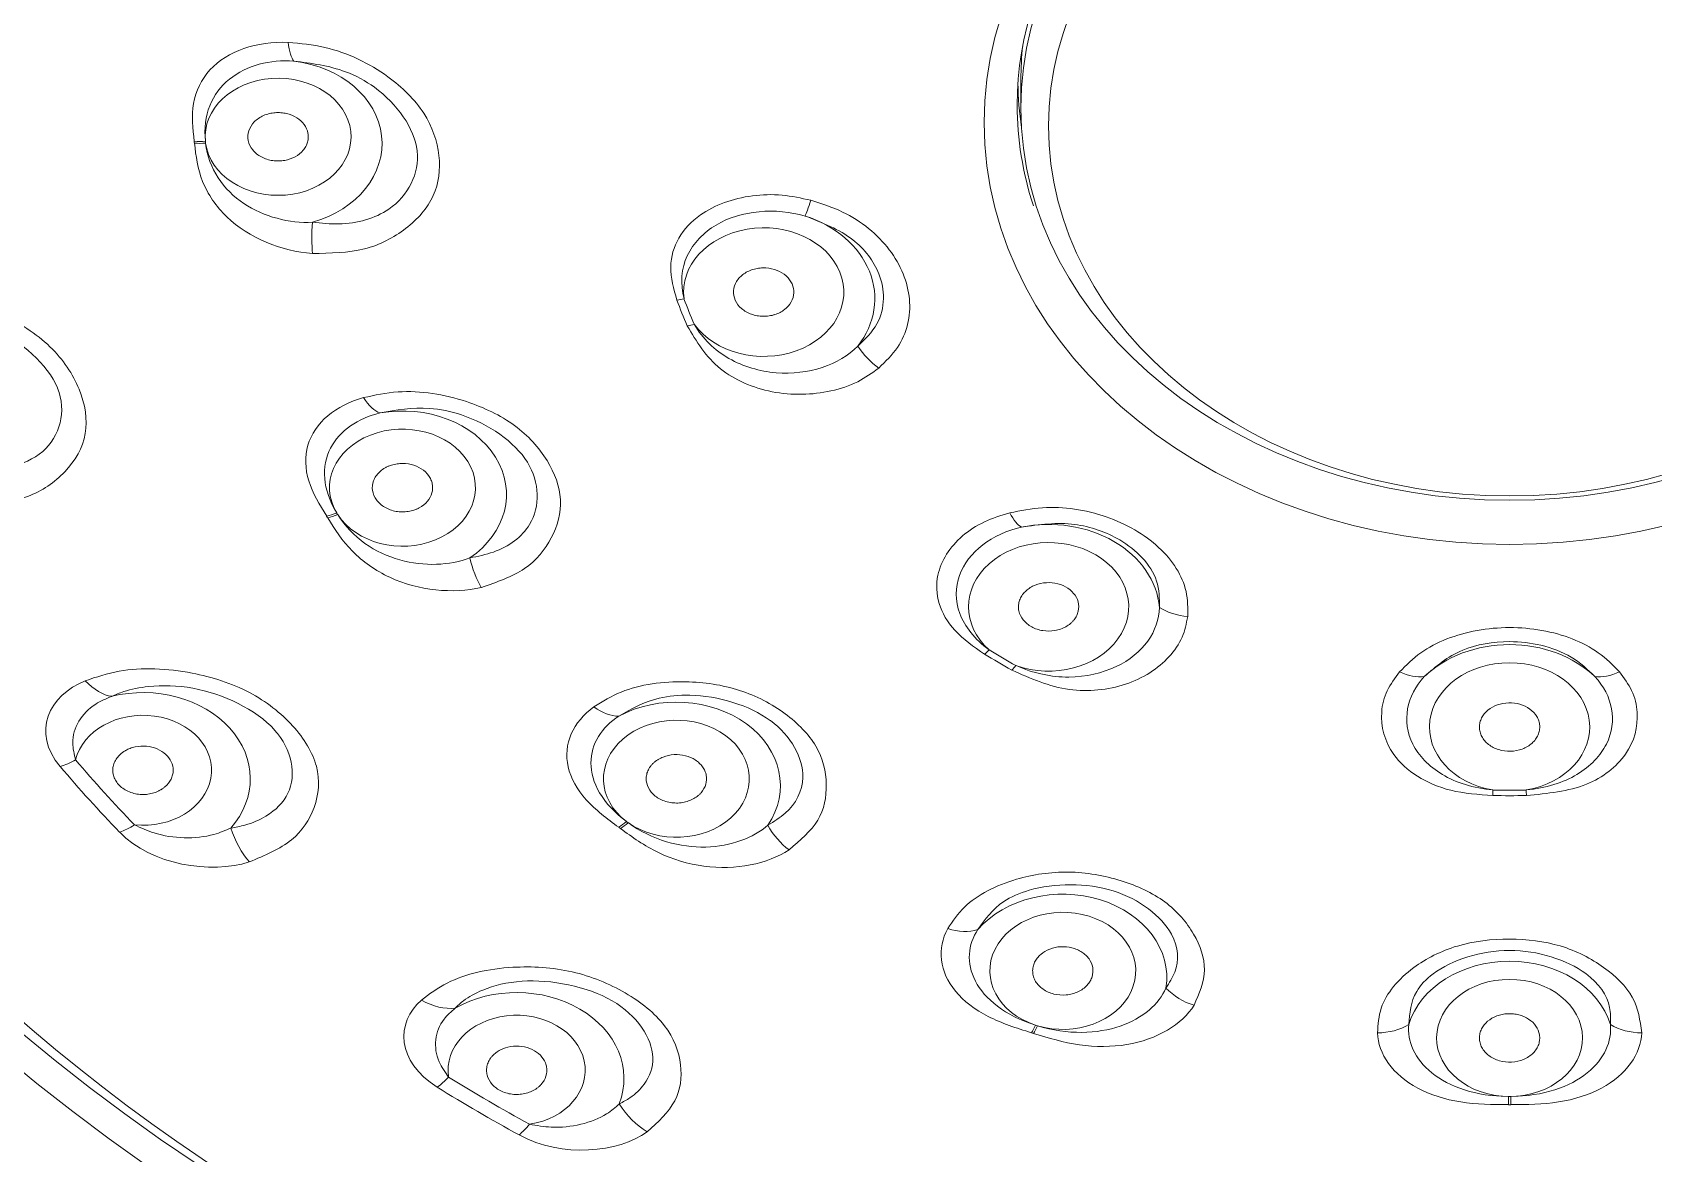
# Model space of a CAD drawing. Extents: x 4791 to 7950, y -233 to 2082.
# Drawn here: x 5939.6 to 5966.47, y 1169.87 to 1188.45 of the extents above; entities that cross this region are included whole.
import ezdxf

# ---------------------------------------------------------------- set-up
doc = ezdxf.new("R2010")
doc.units = 0
doc.header["$LTSCALE"] = 1.7
doc.header["$MEASUREMENT"] = 0
doc.layers.add('1', color=7, linetype='CONTINUOUS', true_color=0xffffff)

msp = doc.modelspace()

# ---------------------------------------------------------------- linework, layer by layer
at = {"layer": '1', "color": 7, "linetype": 'Continuous', "lineweight": 18}
msp.add_line((5955.982, 1187.673), (5955.982, 1187.201), dxfattribs=at)
at = {"layer": '1', "color": 7, "linetype": 'Continuous', "lineweight": 13}
for centre, major_axis, ratio, start_param, end_param in [((5964.082, 1191.41), (37.699, 0), 0.802817, 5.785835, 9.921285), ((5944.008, 1188.754), (-0.033, -0.799), 0.23584, 5.340855, 6.037718), ((5943.67, 1186.725), (1.209, 0), 0.802817, 3.249378, 9.501792), ((5943.67, 1186.613), (-1.723, 0), 0.802817, 1.90739, 4.560595), ((5964.082, 1188.256), (21.895, 0), 0.802817, 3.233136, 3.234849), ((5964.082, 1188.243), (21.709, 0), 0.802817, 3.233136, 3.234849), ((5952.597, 1186.159), (-0.209, -0.772), 0.051066, 0.26273, 0.904185), ((5944.409, 1185.283), (-0.057, -0.798), 0.213942, 4.697219, 5.394083), ((5951.719, 1184.15), (1.328, 0), 0.802817, 3.665213, 9.529476), ((5951.719, 1184.039), (-1.842, 0), 0.802817, 2.581161, 4.330343), ((5964.082, 1187.381), (-14.424, 0), 0.802817, 0.29485, 0.333468), ((5964.082, 1187.375), (14.302, 0), 0.802817, 3.436443, 3.475061), ((5953.715, 1183.398), (0.518, -0.61), 0.545664, 4.49738, 5.138836), ((5945.248, 1182.915), (0.21, -0.772), 0.4406, 5.314754, 6.011617), ((5945.732, 1180.796), (-1.723, 0), 0.802817, 2.276989, 4.930194), ((5945.732, 1180.907), (1.209, 0), 0.802817, 3.618977, 9.871391), ((5964.082, 1188.243), (21.709, 0), 0.802817, 3.602735, 3.604448), ((5955.867, 1181.02), (0.194, -0.776), 0.314092, 5.382557, 6.024013), ((5964.082, 1188.256), (21.895, 0), 0.802817, 3.602735, 3.604448), ((5956.441, 1178.82), (-1.842, 0), 0.802817, 3.20948, 4.958661), ((5956.441, 1178.932), (1.328, 0), 0.802817, 4.293532, 10.157795), ((5947.183, 1179.794), (0.184, -0.778), 0.420913, 4.678567, 5.37543), ((5958.792, 1179.314), (0.796, -0.076), 0.682891, 4.079411, 4.720867), ((5964.082, 1187.381), (-14.424, 0), 0.802817, 0.923169, 0.961787), ((5964.082, 1187.375), (14.302, 0), 0.802817, 4.064761, 4.10338), ((5964.082, 1176.827), (-1.842, 0), 0.802817, 3.837798, 5.58698), ((5962.274, 1178.406), (0.605, -0.523), 0.594438, 5.164702, 5.806158), ((5964.082, 1176.939), (1.328, 0), 0.802817, 4.92185, 10.786113), ((5965.89, 1178.406), (0.605, 0.523), 0.594438, 3.61862, 4.260076), ((5940.724, 1178.399), (0.372, -0.928), 0.586065, 5.293608, 5.971637), ((5941.43, 1176.082), (-1.779, 0), 0.802817, 2.531812, 5.008011), ((5949.032, 1177.83), (0.466, -0.65), 0.60897, 5.203911, 5.900774), ((5950.272, 1175.969), (-1.723, 0), 0.802817, 2.646588, 5.299793), ((5941.43, 1176.222), (1.136, 0), 0.802817, 4.587753, 9.235255), ((5950.272, 1176.081), (1.209, 0), 0.802817, 3.988576, 10.24099), ((5964.082, 1189.464), (-29.098, 0), 0.802817, 0.599521, 0.657116), ((5964.082, 1189.435), (28.789, 0), 0.802817, 3.741114, 3.798709), ((5964.082, 1187.375), (14.302, 0), 0.802817, 4.69308, 4.731698), ((5964.082, 1187.381), (-14.424, 0), 0.802817, 1.551487, 1.590105), ((5964.082, 1188.243), (21.709, 0), 0.802817, 3.972334, 3.974047), ((5943.415, 1175.426), (0.305, -0.952), 0.551016, 4.705438, 5.383467), ((5964.082, 1188.256), (21.895, 0), 0.802817, 3.972334, 3.974047), ((5952.24, 1175.481), (0.44, -0.668), 0.594154, 4.577541, 5.274404), ((5956.677, 1172.785), (-1.723, 0), 0.802817, 3.016187, 5.669392), ((5956.677, 1172.897), (1.209, 0), 0.802817, 4.358175, 10.61059), ((5954.848, 1174.185), (0.701, -0.386), 0.71821, 4.983949, 5.680812), ((5964.082, 1171.674), (-1.723, 0), 0.802817, 3.385786, 6.038992), ((5964.082, 1171.785), (1.209, 0), 0.802817, 4.727775, 10.980189), ((5946.238, 1173.16), (0.657, -0.753), 0.707384, 5.165543, 5.843572), ((5947.624, 1171.109), (-1.779, 0), 0.802817, 2.845971, 5.32217), ((5958.897, 1172.926), (0.681, -0.421), 0.710265, 4.369386, 5.066249), ((5947.624, 1171.249), (1.136, 0), 0.802817, 4.901912, 9.549414), ((5964.082, 1188.256), (21.895, 0), 0.802817, 4.341933, 4.343647), ((5964.082, 1188.243), (21.709, 0), 0.802817, 4.341933, 4.343647), ((5961.912, 1172.473), (0.8, 0.022), 0.753567, 4.668004, 5.364868), ((5966.253, 1172.473), (0.8, -0.022), 0.753567, 4.05991, 4.756774), ((5964.082, 1189.435), (28.789, 0), 0.802817, 4.055273, 4.112868), ((5964.082, 1189.464), (-29.098, 0), 0.802817, 0.91368, 0.971275), ((5964.082, 1188.243), (21.709, 0), 0.802817, 4.711532, 4.713246), ((5949.941, 1171), (0.588, -0.809), 0.68192, 4.598002, 5.276031), ((5964.082, 1188.256), (21.895, 0), 0.802817, 4.711532, 4.713246)]:
    msp.add_ellipse(centre, major_axis=major_axis, ratio=ratio, start_param=start_param, end_param=end_param, dxfattribs=at)
at = {"layer": '1', "color": 7, "linetype": 'Continuous', "lineweight": 18}
for centre, major_axis, ratio, start_param, end_param in [((5964.082, 1191.685), (-37.999, 0), 0.802817, 2.426765, 7.349349), ((5964.082, 1187.251), (8.162, 0), 0.802817, 0, 3.141593), ((5964.082, 1190.784), (34.11, 0), 0.802817, 3.141593, 4.666836), ((5964.082, 1187.673), (8.1, 0), 0.802817, 3.05461, 3.141593), ((5964.082, 1187.673), (8.15, 0), 0.802817, 3.15033, 3.263035), ((5964.082, 1187.251), (8.162, 0), 0.802817, 3.141593, 3.399792), ((5942.465, 1187.127), (0.795, 0.091), 0.593728, 4.410187, 4.644602), ((5942.468, 1187.097), (-0.795, -0.093), 0.593634, 1.267333, 1.501748), ((5950.398, 1184.516), (0.748, 0.283), 0.570495, 4.346186, 4.499833), ((5950.569, 1184.094), (-0.735, -0.317), 0.56338, 1.178684, 1.332331), ((5944.641, 1180.965), (0.68, 0.421), 0.533946, 4.158807, 4.393222), ((5944.658, 1180.938), (-0.679, -0.422), 0.533491, 1.016188, 1.250603), ((5964.082, 1190.416), (33.622, 0), 0.802817, 3.695986, 5.811161), ((5955.454, 1178.695), (0.415, 0.684), 0.3597, 4.024012, 4.177659), ((5955.901, 1178.435), (-0.391, -0.698), 0.341074, 0.870033, 1.023679), ((5964.082, 1191.41), (37.699, 0), 0.802817, 3.6381, 4.268195), ((5940.314, 1176.99), (-0.761, -0.648), 0.492247, 0.86009, 1.173979), ((5963.806, 1176.373), (0.012, 0.8), 0.011512, 3.920041, 4.073688), ((5964.359, 1176.373), (0.012, -0.8), 0.011512, 5.35109, 5.504737), ((5949.444, 1175.851), (0.473, 0.645), 0.402051, 3.976354, 4.210769), ((5941.289, 1175.913), (0.721, 0.693), 0.472065, 3.972618, 4.286506), ((5949.471, 1175.83), (-0.472, -0.646), 0.401296, 0.834103, 1.068518), ((5956.223, 1172.474), (0.238, 0.764), 0.215857, 3.872445, 4.10686), ((5956.258, 1172.463), (-0.237, -0.764), 0.214905, 0.730541, 0.964956), ((5946.497, 1171.732), (-0.527, -0.85), 0.364196, 0.725351, 1.039239), ((5964.064, 1171.292), (0.001, 0.8), 0.000511, 3.839184, 4.073599), ((5964.101, 1171.292), (0.001, -0.8), 0.000511, 5.351179, 5.585594), ((5947.838, 1170.949), (0.481, 0.877), 0.336418, 3.848469, 4.162357)]:
    msp.add_ellipse(centre, major_axis=major_axis, ratio=ratio, start_param=start_param, end_param=end_param, dxfattribs=at)
for centre, major_axis in [((5964.082, 1190.624), (-34.52, 0)), ((5964.082, 1187.201), (-8.1, 0))]:
    msp.add_ellipse(centre, major_axis=major_axis, ratio=0.802817, dxfattribs=at)
at = {"layer": '1', "color": 7, "linetype": 'Continuous', "lineweight": 13}
for centre, major_axis in [((5964.082, 1186.959), (-8.709, 0)), ((5964.082, 1186.904), (7.641, 0))]:
    msp.add_ellipse(centre, major_axis=major_axis, ratio=0.802817, dxfattribs=at)
for points, knots in [([(5943.836, 1188.29), (5943.319, 1188.311), (5942.828, 1188.146), (5942.397, 1187.675), (5942.305, 1187.484), (5942.234, 1187.074), (5942.255, 1186.862), (5942.28, 1186.649)], [0, 0, 0, 0, 0.5, 0.5, 0.75, 0.75, 1, 1, 1, 1]), ([(5943.836, 1188.29), (5944.041, 1188.271), (5944.436, 1188.234), (5945.006, 1188.029), (5945.592, 1187.678), (5946.143, 1187.14), (5946.389, 1186.417), (5946.305, 1185.713), (5945.82, 1185.179), (5945.123, 1184.803), (5944.537, 1184.794), (5944.24, 1184.79)], [0, 0, 0, 0, 0.087607, 0.169371, 0.250856, 0.377447, 0.501128, 0.621802, 0.747777, 0.872041, 1, 1, 1, 1]), ([(5942.465, 1186.65), (5942.442, 1186.863), (5942.467, 1187.065), (5942.607, 1187.415), (5942.721, 1187.563), (5943.147, 1187.909), (5943.542, 1188.007), (5943.93, 1187.98)], [0, 0, 0, 0, 0.25, 0.25, 0.5, 0.5, 1, 1, 1, 1]), ([(5944.239, 1185.307), (5944.386, 1185.292), (5944.848, 1185.246), (5945.695, 1185.49), (5946.018, 1186.117), (5945.93, 1186.864), (5945.536, 1187.427), (5944.692, 1187.882), (5944.222, 1187.943), (5943.93, 1187.98)], [0, 0, 0, 0, 0.080562, 0.253207, 0.499831, 0.500495, 0.747529, 0.843295, 1, 1, 1, 1]), ([(5942.283, 1186.619), (5942.308, 1186.409), (5942.336, 1186.194), (5942.503, 1185.773), (5942.641, 1185.57), (5943.184, 1185.051), (5943.723, 1184.827), (5944.24, 1184.79)], [0, 0, 0, 0, 0.25, 0.25, 0.5, 0.5, 1, 1, 1, 1]), ([(5944.239, 1185.307), (5943.857, 1185.29), (5943.436, 1185.395), (5942.934, 1185.732), (5942.786, 1185.874), (5942.566, 1186.212), (5942.495, 1186.409), (5942.468, 1186.62)], [0, 0, 0, 0, 0.5, 0.5, 0.75, 0.75, 1, 1, 1, 1]), ([(5950.281, 1184.016), (5950.229, 1184.201), (5950.13, 1184.554), (5950.275, 1185.063), (5950.71, 1185.526), (5951.36, 1185.757), (5952.019, 1185.777), (5952.341, 1185.707), (5952.499, 1185.673)], [0, 0, 0, 0, 0.178327, 0.339125, 0.500023, 0.752204, 0.878517, 1, 1, 1, 1]), ([(5952.499, 1185.673), (5952.679, 1185.615), (5953.028, 1185.502), (5953.622, 1185.121), (5954.114, 1184.467), (5954.184, 1183.739), (5953.956, 1183.212), (5953.738, 1182.999), (5953.626, 1182.889)], [0, 0, 0, 0, 0.130106, 0.252927, 0.499594, 0.746402, 0.869479, 1, 1, 1, 1]), ([(5950.398, 1184.039), (5950.333, 1184.294), (5950.355, 1184.543), (5950.55, 1184.962), (5950.722, 1185.138), (5951.348, 1185.51), (5951.918, 1185.552), (5952.406, 1185.411)], [0, 0, 0, 0, 0.25, 0.25, 0.5, 0.5, 1, 1, 1, 1]), ([(5953.279, 1183.252), (5953.399, 1183.369), (5953.631, 1183.594), (5953.733, 1184.032), (5953.642, 1184.528), (5953.227, 1185.091), (5952.689, 1185.3), (5952.406, 1185.411)], [0, 0, 0, 0, 0.179168, 0.347393, 0.501625, 0.737142, 1, 1, 1, 1]), ([(5937.213, 1184.126), (5937.424, 1184.136), (5937.833, 1184.157), (5938.475, 1184.034), (5939.188, 1183.763), (5939.939, 1183.286), (5940.432, 1182.544), (5940.556, 1181.771), (5940.185, 1181.149), (5939.542, 1180.699), (5938.948, 1180.629), (5938.642, 1180.593)], [0, 0, 0, 0, 0.087456, 0.169153, 0.25014, 0.377375, 0.499739, 0.622279, 0.749894, 0.871256, 1, 1, 1, 1]), ([(5938.525, 1181.209), (5938.613, 1181.202), (5938.854, 1181.184), (5939.307, 1181.244), (5939.991, 1181.542), (5940.17, 1182.171), (5939.855, 1182.949), (5939.182, 1183.536), (5938.279, 1183.777), (5937.789, 1183.81), (5937.566, 1183.786), (5937.486, 1183.777)], [0, 0, 0, 0, 0.046355, 0.127416, 0.254336, 0.50001, 0.500136, 0.746142, 0.872777, 0.954138, 1, 1, 1, 1]), ([(5953.626, 1182.889), (5953.515, 1182.809), (5953.285, 1182.643), (5952.698, 1182.45), (5951.865, 1182.423), (5950.897, 1182.837), (5950.605, 1183.333), (5950.453, 1183.59)], [0, 0, 0, 0, 0.121003, 0.24993, 0.500418, 0.740079, 1, 1, 1, 1]), ([(5945.087, 1182.401), (5944.626, 1182.276), (5944.272, 1181.983), (5944.11, 1181.424), (5944.117, 1181.22), (5944.241, 1180.818), (5944.357, 1180.626), (5944.475, 1180.435)], [0, 0, 0, 0, 0.5, 0.5, 0.75, 0.75, 1, 1, 1, 1]), ([(5945.087, 1182.401), (5945.274, 1182.441), (5945.636, 1182.518), (5946.228, 1182.487), (5946.9, 1182.324), (5947.628, 1181.978), (5948.173, 1181.374), (5948.421, 1180.695), (5948.241, 1180.061), (5947.803, 1179.515), (5947.296, 1179.342), (5947.039, 1179.254)], [0, 0, 0, 0, 0.087607, 0.169371, 0.250856, 0.377447, 0.501128, 0.621802, 0.747777, 0.872041, 1, 1, 1, 1]), ([(5944.641, 1180.488), (5944.524, 1180.681), (5944.457, 1180.875), (5944.427, 1181.243), (5944.463, 1181.413), (5944.691, 1181.857), (5945, 1182.061), (5945.359, 1182.146)], [0, 0, 0, 0, 0.25, 0.25, 0.5, 0.5, 1, 1, 1, 1]), ([(5946.85, 1179.743), (5946.983, 1179.77), (5947.401, 1179.856), (5948.019, 1180.32), (5948.011, 1180.994), (5947.593, 1181.666), (5946.994, 1182.079), (5946.059, 1182.268), (5945.627, 1182.193), (5945.359, 1182.146)], [0, 0, 0, 0, 0.080562, 0.253207, 0.499831, 0.500495, 0.747529, 0.843295, 1, 1, 1, 1]), ([(5955.38, 1178.146), (5955.202, 1178.271), (5954.862, 1178.509), (5954.587, 1178.984), (5954.564, 1179.555), (5954.878, 1180.038), (5955.358, 1180.354), (5955.652, 1180.446), (5955.796, 1180.49)], [0, 0, 0, 0, 0.178327, 0.339125, 0.500023, 0.752204, 0.878517, 1, 1, 1, 1]), ([(5955.796, 1180.49), (5955.975, 1180.526), (5956.324, 1180.594), (5957.057, 1180.56), (5957.92, 1180.259), (5958.524, 1179.706), (5958.75, 1179.18), (5958.748, 1178.909), (5958.747, 1178.769)], [0, 0, 0, 0, 0.130106, 0.252927, 0.499594, 0.746402, 0.869479, 1, 1, 1, 1]), ([(5944.492, 1180.408), (5944.609, 1180.219), (5944.732, 1180.026), (5945.071, 1179.682), (5945.285, 1179.532), (5945.997, 1179.201), (5946.57, 1179.143), (5947.039, 1179.254)], [0, 0, 0, 0, 0.25, 0.25, 0.5, 0.5, 1, 1, 1, 1]), ([(5946.85, 1179.743), (5946.516, 1179.619), (5946.091, 1179.597), (5945.486, 1179.767), (5945.287, 1179.857), (5944.933, 1180.109), (5944.778, 1180.272), (5944.658, 1180.461)], [0, 0, 0, 0, 0.5, 0.5, 0.75, 0.75, 1, 1, 1, 1]), ([(5955.454, 1178.218), (5955.215, 1178.395), (5955.049, 1178.605), (5954.891, 1179.035), (5954.894, 1179.256), (5955.103, 1179.846), (5955.511, 1180.143), (5955.992, 1180.255)], [0, 0, 0, 0, 0.25, 0.25, 0.5, 0.5, 1, 1, 1, 1]), ([(5958.279, 1178.921), (5958.279, 1179.068), (5958.279, 1179.354), (5958.021, 1179.751), (5957.575, 1180.107), (5956.842, 1180.37), (5956.285, 1180.295), (5955.992, 1180.255)], [0, 0, 0, 0, 0.179168, 0.347393, 0.501625, 0.737142, 1, 1, 1, 1]), ([(5958.279, 1178.921), (5958.269, 1178.533), (5958.013, 1178.154), (5957.332, 1177.833), (5957.062, 1177.77), (5956.49, 1177.766), (5956.186, 1177.829), (5955.901, 1177.958)], [0, 0, 0, 0, 0.5, 0.5, 0.75, 0.75, 1, 1, 1, 1]), ([(5958.747, 1178.769), (5958.724, 1178.654), (5958.677, 1178.417), (5958.382, 1177.993), (5957.777, 1177.591), (5956.736, 1177.481), (5956.141, 1177.745), (5955.831, 1177.883)], [0, 0, 0, 0, 0.121003, 0.24993, 0.500418, 0.740079, 1, 1, 1, 1]), ([(5962.259, 1177.853), (5962.369, 1177.964), (5962.583, 1178.179), (5963.176, 1178.491), (5964.081, 1178.652), (5964.987, 1178.492), (5965.581, 1178.18), (5965.796, 1177.964), (5965.906, 1177.853)], [0, 0, 0, 0, 0.130106, 0.252927, 0.499594, 0.746402, 0.869479, 1, 1, 1, 1]), ([(5965.496, 1177.775), (5965.376, 1177.892), (5965.143, 1178.117), (5964.624, 1178.311), (5963.994, 1178.387), (5963.222, 1178.257), (5962.86, 1177.942), (5962.669, 1177.775)], [0, 0, 0, 0, 0.179168, 0.347393, 0.501625, 0.737142, 1, 1, 1, 1]), ([(5940.474, 1177.707), (5940.656, 1177.768), (5941.007, 1177.885), (5941.622, 1177.922), (5942.363, 1177.835), (5943.221, 1177.564), (5943.962, 1176.978), (5944.391, 1176.276), (5944.321, 1175.598), (5943.941, 1175.018), (5943.448, 1174.809), (5943.193, 1174.702)], [0, 0, 0, 0, 0.087456, 0.169153, 0.25014, 0.377375, 0.499739, 0.622279, 0.749894, 0.871256, 1, 1, 1, 1]), ([(5963.804, 1175.803), (5963.567, 1175.82), (5963.115, 1175.852), (5962.526, 1176.101), (5962.054, 1176.543), (5961.912, 1177.071), (5962.029, 1177.543), (5962.183, 1177.751), (5962.259, 1177.853)], [0, 0, 0, 0, 0.178327, 0.339125, 0.500023, 0.752204, 0.878517, 1, 1, 1, 1]), ([(5963.806, 1175.896), (5963.483, 1175.925), (5963.194, 1176.017), (5962.742, 1176.288), (5962.575, 1176.466), (5962.287, 1177.035), (5962.378, 1177.462), (5962.669, 1177.775)], [0, 0, 0, 0, 0.25, 0.25, 0.5, 0.5, 1, 1, 1, 1]), ([(5965.496, 1177.775), (5965.788, 1177.461), (5965.88, 1177.04), (5965.59, 1176.465), (5965.425, 1176.289), (5964.974, 1176.018), (5964.683, 1175.926), (5964.359, 1175.896)], [0, 0, 0, 0, 0.5, 0.5, 0.75, 0.75, 1, 1, 1, 1]), ([(5965.906, 1177.853), (5965.98, 1177.752), (5966.133, 1177.542), (5966.243, 1177.07), (5966.097, 1176.472), (5965.381, 1175.904), (5964.71, 1175.837), (5964.361, 1175.803)], [0, 0, 0, 0, 0.121003, 0.24993, 0.500418, 0.740079, 1, 1, 1, 1]), ([(5942.888, 1175.265), (5942.966, 1175.279), (5943.181, 1175.318), (5943.546, 1175.482), (5944.013, 1175.927), (5943.906, 1176.565), (5943.308, 1177.227), (5942.476, 1177.623), (5941.594, 1177.637), (5941.157, 1177.552), (5940.977, 1177.476), (5940.912, 1177.448)], [0, 0, 0, 0, 0.046355, 0.127416, 0.254336, 0.50001, 0.500136, 0.746142, 0.872777, 0.954138, 1, 1, 1, 1]), ([(5948.903, 1177.272), (5949.048, 1177.362), (5949.327, 1177.535), (5949.861, 1177.673), (5950.529, 1177.711), (5951.335, 1177.596), (5952.105, 1177.189), (5952.652, 1176.629), (5952.801, 1175.99), (5952.682, 1175.361), (5952.322, 1175.058), (5952.139, 1174.904)], [0, 0, 0, 0, 0.087607, 0.169371, 0.250856, 0.377447, 0.501128, 0.621802, 0.747777, 0.872041, 1, 1, 1, 1]), ([(5948.903, 1177.272), (5948.56, 1177.026), (5948.392, 1176.655), (5948.52, 1176.091), (5948.625, 1175.904), (5948.928, 1175.566), (5949.122, 1175.42), (5949.318, 1175.277)], [0, 0, 0, 0, 0.5, 0.5, 0.75, 0.75, 1, 1, 1, 1]), ([(5951.788, 1175.312), (5951.889, 1175.374), (5952.206, 1175.57), (5952.512, 1176.173), (5952.175, 1176.795), (5951.483, 1177.3), (5950.76, 1177.516), (5949.859, 1177.428), (5949.525, 1177.238), (5949.317, 1177.121)], [0, 0, 0, 0, 0.080562, 0.253207, 0.499831, 0.500495, 0.747529, 0.843295, 1, 1, 1, 1]), ([(5949.444, 1175.374), (5949.248, 1175.519), (5949.098, 1175.681), (5948.901, 1176.015), (5948.855, 1176.183), (5948.854, 1176.661), (5949.035, 1176.939), (5949.317, 1177.121)], [0, 0, 0, 0, 0.25, 0.25, 0.5, 0.5, 1, 1, 1, 1]), ([(5949.346, 1175.256), (5949.54, 1175.114), (5949.742, 1174.97), (5950.207, 1174.746), (5950.467, 1174.667), (5951.252, 1174.561), (5951.782, 1174.669), (5952.139, 1174.904)], [0, 0, 0, 0, 0.25, 0.25, 0.5, 0.5, 1, 1, 1, 1]), ([(5954.769, 1173.597), (5954.852, 1173.72), (5955.012, 1173.959), (5955.415, 1174.238), (5955.988, 1174.463), (5956.763, 1174.584), (5957.655, 1174.427), (5958.427, 1174.065), (5958.885, 1173.517), (5959.101, 1172.902), (5958.936, 1172.52), (5958.852, 1172.327)], [0, 0, 0, 0, 0.087607, 0.169371, 0.250856, 0.377447, 0.501128, 0.621802, 0.747777, 0.872041, 1, 1, 1, 1]), ([(5958.386, 1172.612), (5958.442, 1172.698), (5958.616, 1172.967), (5958.567, 1173.609), (5957.947, 1174.087), (5957.075, 1174.358), (5956.325, 1174.352), (5955.581, 1174.018), (5955.388, 1173.749), (5955.268, 1173.582)], [0, 0, 0, 0, 0.080562, 0.253207, 0.499831, 0.500495, 0.747529, 0.843295, 1, 1, 1, 1]), ([(5954.769, 1173.597), (5954.59, 1173.272), (5954.631, 1172.882), (5955.033, 1172.397), (5955.221, 1172.254), (5955.662, 1172.028), (5955.908, 1171.948), (5956.156, 1171.871)], [0, 0, 0, 0, 0.5, 0.5, 0.75, 0.75, 1, 1, 1, 1]), ([(5956.223, 1171.997), (5955.975, 1172.076), (5955.762, 1172.184), (5955.425, 1172.437), (5955.304, 1172.581), (5955.073, 1173.024), (5955.103, 1173.333), (5955.268, 1173.582)], [0, 0, 0, 0, 0.25, 0.25, 0.5, 0.5, 1, 1, 1, 1]), ([(5961.893, 1171.87), (5961.902, 1172.008), (5961.921, 1172.274), (5962.139, 1172.646), (5962.541, 1173.017), (5963.18, 1173.351), (5964.073, 1173.461), (5964.966, 1173.349), (5965.67, 1172.976), (5966.193, 1172.472), (5966.245, 1172.073), (5966.272, 1171.87)], [0, 0, 0, 0, 0.087607, 0.169371, 0.250856, 0.377447, 0.501128, 0.621802, 0.747777, 0.872041, 1, 1, 1, 1]), ([(5965.754, 1172.008), (5965.756, 1172.103), (5965.763, 1172.399), (5965.368, 1172.974), (5964.548, 1173.236), (5963.612, 1173.236), (5962.938, 1173.016), (5962.451, 1172.497), (5962.426, 1172.195), (5962.41, 1172.008)], [0, 0, 0, 0, 0.080562, 0.253207, 0.499831, 0.500495, 0.747529, 0.843295, 1, 1, 1, 1]), ([(5946.046, 1172.412), (5946.18, 1172.513), (5946.44, 1172.708), (5946.969, 1172.891), (5947.664, 1172.986), (5948.546, 1172.936), (5949.462, 1172.561), (5950.153, 1172.001), (5950.392, 1171.344), (5950.312, 1170.706), (5949.967, 1170.391), (5949.789, 1170.228)], [0, 0, 0, 0, 0.087456, 0.169153, 0.25014, 0.377375, 0.499739, 0.622279, 0.749894, 0.871256, 1, 1, 1, 1]), ([(5949.326, 1170.693), (5949.387, 1170.725), (5949.553, 1170.813), (5949.795, 1171.054), (5950, 1171.584), (5949.618, 1172.161), (5948.794, 1172.642), (5947.885, 1172.816), (5947.11, 1172.619), (5946.769, 1172.436), (5946.649, 1172.321), (5946.606, 1172.28)], [0, 0, 0, 0, 0.046355, 0.127416, 0.254336, 0.50001, 0.500136, 0.746142, 0.872777, 0.954138, 1, 1, 1, 1]), ([(5958.386, 1172.612), (5958.273, 1172.348), (5958.005, 1172.111), (5957.44, 1171.917), (5957.224, 1171.879), (5956.757, 1171.875), (5956.505, 1171.911), (5956.258, 1171.986)], [0, 0, 0, 0, 0.5, 0.5, 0.75, 0.75, 1, 1, 1, 1]), ([(5956.191, 1171.86), (5956.436, 1171.784), (5956.689, 1171.709), (5957.217, 1171.634), (5957.488, 1171.634), (5958.24, 1171.759), (5958.656, 1172.009), (5958.852, 1172.327)], [0, 0, 0, 0, 0.25, 0.25, 0.5, 0.5, 1, 1, 1, 1]), ([(5961.893, 1171.87), (5961.903, 1171.521), (5962.146, 1171.173), (5962.767, 1170.842), (5963.013, 1170.764), (5963.533, 1170.682), (5963.798, 1170.679), (5964.064, 1170.679)], [0, 0, 0, 0, 0.5, 0.5, 0.75, 0.75, 1, 1, 1, 1]), ([(5964.064, 1170.815), (5963.797, 1170.817), (5963.55, 1170.855), (5963.119, 1170.993), (5962.938, 1171.091), (5962.51, 1171.435), (5962.383, 1171.731), (5962.41, 1172.008)], [0, 0, 0, 0, 0.25, 0.25, 0.5, 0.5, 1, 1, 1, 1]), ([(5965.754, 1172.008), (5965.782, 1171.732), (5965.654, 1171.435), (5965.228, 1171.092), (5965.047, 1170.994), (5964.617, 1170.856), (5964.365, 1170.817), (5964.101, 1170.815)], [0, 0, 0, 0, 0.5, 0.5, 0.75, 0.75, 1, 1, 1, 1]), ([(5964.101, 1170.679), (5964.364, 1170.679), (5964.634, 1170.682), (5965.153, 1170.764), (5965.4, 1170.843), (5966.017, 1171.172), (5966.262, 1171.522), (5966.272, 1171.87)], [0, 0, 0, 0, 0.25, 0.25, 0.5, 0.5, 1, 1, 1, 1])]:
    msp.add_open_spline(points, degree=3, knots=knots, dxfattribs=at)
at = {"layer": '1', "color": 7, "linetype": 'Continuous', "lineweight": 18}
for points, knots in [([(5943.621, 1187.124), (5943.605, 1187.123), (5943.572, 1187.119), (5943.507, 1187.106), (5943.428, 1187.079), (5943.344, 1187.032), (5943.249, 1186.953), (5943.172, 1186.828), (5943.162, 1186.659), (5943.225, 1186.527), (5943.312, 1186.44), (5943.392, 1186.387), (5943.484, 1186.349), (5943.582, 1186.327), (5943.657, 1186.322), (5943.706, 1186.324), (5943.739, 1186.327), (5943.827, 1186.339), (5943.961, 1186.386), (5944.073, 1186.478), (5944.132, 1186.565), (5944.161, 1186.637), (5944.172, 1186.711), (5944.165, 1186.811), (5944.112, 1186.932), (5943.986, 1187.048), (5943.843, 1187.107), (5943.734, 1187.124), (5943.67, 1187.126), (5943.637, 1187.125), (5943.621, 1187.124)], [0, 0, 0, 0, 0.015625, 0.03125, 0.0625, 0.09375, 0.125, 0.1875, 0.25, 0.3125, 0.34375, 0.375, 0.40625, 0.4375, 0.46875, 0.476562, 0.484375, 0.5, 0.5625, 0.625, 0.65625, 0.6875, 0.71875, 0.75, 0.8125, 0.875, 0.9375, 0.96875, 0.984375, 1, 1, 1, 1]), ([(5951.564, 1184.532), (5951.548, 1184.528), (5951.517, 1184.518), (5951.457, 1184.494), (5951.389, 1184.455), (5951.32, 1184.397), (5951.249, 1184.305), (5951.206, 1184.173), (5951.235, 1184.01), (5951.343, 1183.869), (5951.482, 1183.789), (5951.61, 1183.756), (5951.71, 1183.746), (5951.793, 1183.752), (5951.849, 1183.762), (5951.88, 1183.77), (5951.926, 1183.784), (5951.991, 1183.811), (5952.093, 1183.875), (5952.187, 1183.983), (5952.231, 1184.135), (5952.201, 1184.289), (5952.101, 1184.424), (5951.945, 1184.519), (5951.787, 1184.554), (5951.658, 1184.551), (5951.595, 1184.54), (5951.564, 1184.532)], [0, 0, 0, 0, 0.015625, 0.03125, 0.0625, 0.09375, 0.125, 0.1875, 0.25, 0.3125, 0.375, 0.40625, 0.4375, 0.46875, 0.484375, 0.492188, 0.5, 0.53125, 0.5625, 0.625, 0.6875, 0.75, 0.8125, 0.875, 0.9375, 0.96875, 1, 1, 1, 1]), ([(5953.279, 1183.252), (5952.97, 1182.948), (5952.464, 1182.768), (5951.653, 1182.836), (5951.381, 1182.915), (5950.906, 1183.184), (5950.704, 1183.378), (5950.569, 1183.617)], [0, 0, 0, 0, 0.5, 0.5, 0.75, 0.75, 1, 1, 1, 1]), ([(5945.506, 1181.266), (5945.492, 1181.26), (5945.463, 1181.247), (5945.408, 1181.215), (5945.347, 1181.168), (5945.289, 1181.1), (5945.236, 1180.998), (5945.221, 1180.859), (5945.287, 1180.699), (5945.406, 1180.594), (5945.526, 1180.538), (5945.625, 1180.512), (5945.727, 1180.503), (5945.828, 1180.511), (5945.9, 1180.528), (5945.945, 1180.544), (5945.975, 1180.556), (5946.052, 1180.593), (5946.155, 1180.676), (5946.218, 1180.794), (5946.234, 1180.893), (5946.229, 1180.968), (5946.206, 1181.04), (5946.154, 1181.131), (5946.051, 1181.229), (5945.88, 1181.301), (5945.721, 1181.314), (5945.612, 1181.298), (5945.551, 1181.282), (5945.521, 1181.271), (5945.506, 1181.266)], [0, 0, 0, 0, 0.015625, 0.03125, 0.0625, 0.09375, 0.125, 0.1875, 0.25, 0.3125, 0.34375, 0.375, 0.40625, 0.4375, 0.46875, 0.476562, 0.484375, 0.5, 0.5625, 0.625, 0.65625, 0.6875, 0.71875, 0.75, 0.8125, 0.875, 0.9375, 0.96875, 0.984375, 1, 1, 1, 1]), ([(5956.036, 1179.167), (5956.027, 1179.157), (5956.009, 1179.134), (5955.978, 1179.087), (5955.951, 1179.023), (5955.938, 1178.943), (5955.948, 1178.836), (5956.01, 1178.708), (5956.153, 1178.591), (5956.343, 1178.527), (5956.514, 1178.528), (5956.642, 1178.561), (5956.73, 1178.601), (5956.793, 1178.644), (5956.83, 1178.679), (5956.85, 1178.7), (5956.877, 1178.733), (5956.91, 1178.786), (5956.945, 1178.886), (5956.942, 1179.017), (5956.867, 1179.161), (5956.73, 1179.272), (5956.55, 1179.334), (5956.354, 1179.337), (5956.201, 1179.29), (5956.098, 1179.227), (5956.056, 1179.189), (5956.036, 1179.167)], [0, 0, 0, 0, 0.015625, 0.03125, 0.0625, 0.09375, 0.125, 0.1875, 0.25, 0.3125, 0.375, 0.40625, 0.4375, 0.46875, 0.484375, 0.492188, 0.5, 0.53125, 0.5625, 0.625, 0.6875, 0.75, 0.8125, 0.875, 0.9375, 0.96875, 1, 1, 1, 1]), ([(5940.912, 1177.448), (5940.82, 1177.409), (5940.591, 1177.312), (5940.341, 1177.05), (5940.235, 1176.713), (5940.291, 1176.488), (5940.314, 1176.394)], [0, 0, 0, 0, 0.200427, 0.49953, 0.790892, 1, 1, 1, 1]), ([(5963.582, 1176.938), (5963.582, 1176.925), (5963.584, 1176.898), (5963.594, 1176.845), (5963.619, 1176.781), (5963.667, 1176.71), (5963.753, 1176.628), (5963.897, 1176.554), (5964.099, 1176.526), (5964.299, 1176.565), (5964.437, 1176.647), (5964.516, 1176.734), (5964.558, 1176.807), (5964.577, 1176.872), (5964.582, 1176.918), (5964.583, 1176.944), (5964.581, 1176.984), (5964.569, 1177.042), (5964.524, 1177.14), (5964.425, 1177.244), (5964.259, 1177.325), (5964.067, 1177.35), (5963.876, 1177.315), (5963.715, 1177.225), (5963.625, 1177.115), (5963.589, 1177.016), (5963.582, 1176.964), (5963.582, 1176.938)], [0, 0, 0, 0, 0.015625, 0.03125, 0.0625, 0.09375, 0.125, 0.1875, 0.25, 0.3125, 0.375, 0.40625, 0.4375, 0.46875, 0.484375, 0.492188, 0.5, 0.53125, 0.5625, 0.625, 0.6875, 0.75, 0.8125, 0.875, 0.9375, 0.96875, 1, 1, 1, 1]), ([(5941.136, 1176.546), (5941.129, 1176.542), (5941.115, 1176.534), (5941.089, 1176.516), (5941.046, 1176.481), (5940.994, 1176.425), (5940.952, 1176.348), (5940.922, 1176.239), (5940.939, 1176.096), (5941.046, 1175.946), (5941.194, 1175.86), (5941.33, 1175.826), (5941.435, 1175.817), (5941.539, 1175.827), (5941.62, 1175.849), (5941.673, 1175.871), (5941.701, 1175.884), (5941.718, 1175.894), (5941.732, 1175.902), (5941.744, 1175.91), (5941.766, 1175.925), (5941.831, 1175.974), (5941.89, 1176.051), (5941.924, 1176.146), (5941.936, 1176.243), (5941.909, 1176.364), (5941.816, 1176.491), (5941.669, 1176.585), (5941.489, 1176.63), (5941.331, 1176.621), (5941.218, 1176.588), (5941.164, 1176.563), (5941.139, 1176.548), (5941.136, 1176.546)], [0, 0, 0, 0, 0.007812, 0.015625, 0.03125, 0.0625, 0.09375, 0.125, 0.1875, 0.25, 0.3125, 0.34375, 0.375, 0.40625, 0.4375, 0.453125, 0.460938, 0.46875, 0.472656, 0.476562, 0.484375, 0.5, 0.5625, 0.59375, 0.625, 0.6875, 0.75, 0.8125, 0.875, 0.9375, 0.96875, 0.996094, 1, 1, 1, 1]), ([(5949.9, 1176.35), (5949.889, 1176.34), (5949.868, 1176.319), (5949.831, 1176.274), (5949.795, 1176.212), (5949.772, 1176.132), (5949.769, 1176.022), (5949.817, 1175.888), (5949.951, 1175.758), (5950.109, 1175.694), (5950.246, 1175.677), (5950.35, 1175.681), (5950.449, 1175.703), (5950.54, 1175.739), (5950.599, 1175.776), (5950.634, 1175.804), (5950.656, 1175.824), (5950.712, 1175.881), (5950.771, 1175.988), (5950.777, 1176.116), (5950.747, 1176.213), (5950.708, 1176.281), (5950.654, 1176.342), (5950.565, 1176.412), (5950.425, 1176.473), (5950.234, 1176.491), (5950.078, 1176.457), (5949.984, 1176.41), (5949.934, 1176.378), (5949.911, 1176.359), (5949.9, 1176.35)], [0, 0, 0, 0, 0.015625, 0.03125, 0.0625, 0.09375, 0.125, 0.1875, 0.25, 0.3125, 0.34375, 0.375, 0.40625, 0.4375, 0.46875, 0.476562, 0.484375, 0.5, 0.5625, 0.625, 0.65625, 0.6875, 0.71875, 0.75, 0.8125, 0.875, 0.9375, 0.96875, 0.984375, 1, 1, 1, 1]), ([(5941.289, 1175.317), (5941.395, 1175.268), (5941.649, 1175.151), (5942.122, 1175.083), (5942.568, 1175.128), (5942.797, 1175.226), (5942.888, 1175.265)], [0, 0, 0, 0, 0.208279, 0.500324, 0.801781, 1, 1, 1, 1]), ([(5951.788, 1175.312), (5951.548, 1175.101), (5951.176, 1174.96), (5950.549, 1174.945), (5950.327, 1174.972), (5949.886, 1175.105), (5949.668, 1175.212), (5949.471, 1175.354)], [0, 0, 0, 0, 0.5, 0.5, 0.75, 0.75, 1, 1, 1, 1]), ([(5956.21, 1173.04), (5956.204, 1173.027), (5956.194, 1173.002), (5956.179, 1172.949), (5956.174, 1172.881), (5956.188, 1172.799), (5956.234, 1172.696), (5956.34, 1172.585), (5956.523, 1172.502), (5956.699, 1172.489), (5956.835, 1172.513), (5956.929, 1172.547), (5957.013, 1172.596), (5957.081, 1172.656), (5957.12, 1172.708), (5957.14, 1172.744), (5957.151, 1172.769), (5957.177, 1172.838), (5957.184, 1172.955), (5957.132, 1173.076), (5957.06, 1173.158), (5956.994, 1173.21), (5956.916, 1173.252), (5956.801, 1173.291), (5956.643, 1173.307), (5956.457, 1173.268), (5956.327, 1173.192), (5956.26, 1173.121), (5956.229, 1173.076), (5956.216, 1173.052), (5956.21, 1173.04)], [0, 0, 0, 0, 0.015625, 0.03125, 0.0625, 0.09375, 0.125, 0.1875, 0.25, 0.3125, 0.34375, 0.375, 0.40625, 0.4375, 0.46875, 0.476562, 0.484375, 0.5, 0.5625, 0.625, 0.65625, 0.6875, 0.71875, 0.75, 0.8125, 0.875, 0.9375, 0.96875, 0.984375, 1, 1, 1, 1]), ([(5946.606, 1172.28), (5946.539, 1172.221), (5946.372, 1172.073), (5946.255, 1171.764), (5946.297, 1171.42), (5946.438, 1171.219), (5946.497, 1171.135)], [0, 0, 0, 0, 0.200427, 0.49953, 0.790892, 1, 1, 1, 1]), ([(5963.582, 1171.783), (5963.582, 1171.77), (5963.584, 1171.743), (5963.595, 1171.69), (5963.62, 1171.625), (5963.671, 1171.553), (5963.76, 1171.47), (5963.908, 1171.397), (5964.117, 1171.373), (5964.287, 1171.412), (5964.402, 1171.473), (5964.475, 1171.532), (5964.531, 1171.602), (5964.568, 1171.678), (5964.58, 1171.738), (5964.582, 1171.777), (5964.582, 1171.804), (5964.575, 1171.876), (5964.529, 1171.987), (5964.426, 1172.084), (5964.322, 1172.14), (5964.237, 1172.17), (5964.146, 1172.186), (5964.021, 1172.189), (5963.866, 1172.158), (5963.71, 1172.068), (5963.624, 1171.959), (5963.593, 1171.873), (5963.584, 1171.822), (5963.582, 1171.796), (5963.582, 1171.783)], [0, 0, 0, 0, 0.015625, 0.03125, 0.0625, 0.09375, 0.125, 0.1875, 0.25, 0.3125, 0.34375, 0.375, 0.40625, 0.4375, 0.46875, 0.476562, 0.484375, 0.5, 0.5625, 0.625, 0.65625, 0.6875, 0.71875, 0.75, 0.8125, 0.875, 0.9375, 0.96875, 0.984375, 1, 1, 1, 1]), ([(5947.22, 1171.485), (5947.215, 1171.479), (5947.205, 1171.468), (5947.187, 1171.444), (5947.159, 1171.4), (5947.132, 1171.334), (5947.121, 1171.25), (5947.135, 1171.139), (5947.206, 1171.008), (5947.366, 1170.891), (5947.539, 1170.846), (5947.681, 1170.847), (5947.785, 1170.866), (5947.88, 1170.901), (5947.949, 1170.941), (5947.991, 1170.975), (5948.012, 1170.995), (5948.025, 1171.008), (5948.034, 1171.019), (5948.044, 1171.03), (5948.059, 1171.05), (5948.101, 1171.113), (5948.127, 1171.2), (5948.123, 1171.299), (5948.097, 1171.395), (5948.025, 1171.503), (5947.888, 1171.601), (5947.712, 1171.653), (5947.523, 1171.652), (5947.377, 1171.604), (5947.282, 1171.544), (5947.241, 1171.507), (5947.222, 1171.487), (5947.22, 1171.485)], [0, 0, 0, 0, 0.007812, 0.015625, 0.03125, 0.0625, 0.09375, 0.125, 0.1875, 0.25, 0.3125, 0.34375, 0.375, 0.40625, 0.4375, 0.453125, 0.460938, 0.46875, 0.472656, 0.476562, 0.484375, 0.5, 0.5625, 0.59375, 0.625, 0.6875, 0.75, 0.8125, 0.875, 0.9375, 0.96875, 0.996094, 1, 1, 1, 1]), ([(5947.838, 1170.353), (5947.957, 1170.333), (5948.243, 1170.284), (5948.706, 1170.336), (5949.094, 1170.487), (5949.26, 1170.635), (5949.326, 1170.693)], [0, 0, 0, 0, 0.208279, 0.500324, 0.801781, 1, 1, 1, 1])]:
    msp.add_open_spline(points, degree=3, knots=knots, dxfattribs=at)
at = {"layer": '1', "color": 7, "linetype": 'Continuous', "lineweight": 13}
for points in [[(5940.474, 1177.707), (5939.874, 1177.467), (5939.572, 1176.855), (5940.059, 1176.283)], [(5941.044, 1175.195), (5941.569, 1174.648), (5942.557, 1174.499), (5943.193, 1174.702)], [(5946.046, 1172.412), (5945.621, 1172.041), (5945.625, 1171.392), (5946.309, 1170.968)], [(5947.664, 1170.178), (5948.374, 1169.788), (5949.316, 1169.884), (5949.789, 1170.228)]]:
    msp.add_open_spline(points, degree=3, dxfattribs=at)

doc.saveas('drawing.dxf')
